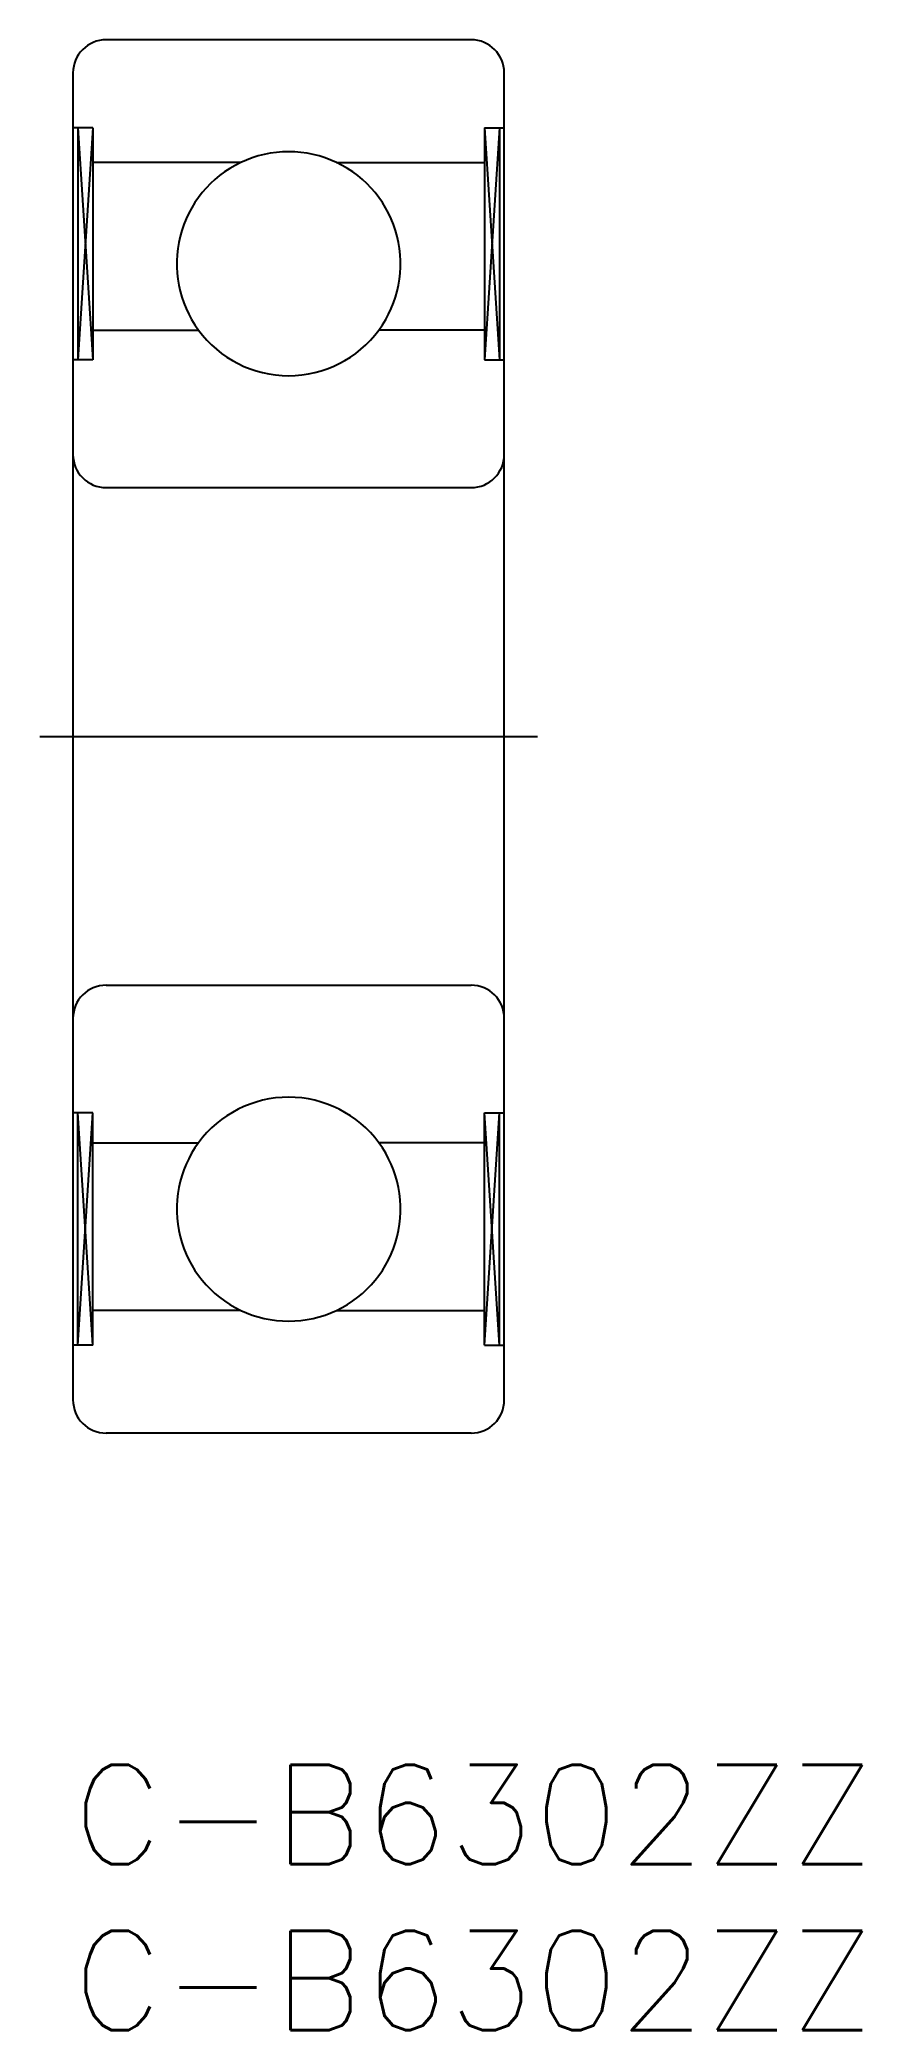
# Model space of a CAD drawing. Extents: x -1 to 23.8, y -8 to 52.
import ezdxf

# ---------------------------------------------------------------- set-up
doc = ezdxf.new("R2010")
doc.units = 0
doc.header["$LTSCALE"] = 0.5
doc.linetypes.add('CENTER', pattern=[50.8, 31.75, -6.35, 6.35, -6.35])
for name, color, linetype in [('MSM_CENTER', 1, 'CENTER'), ('MSM_CONTINUOUS', 7, 'CONTINUOUS'), ('MSM_NARROW', 5, 'CONTINUOUS'), ('MSM_PART_NUMBER', 7, 'CONTINUOUS')]:
    doc.layers.add(name, color=color, linetype=linetype)
doc.styles.get("Standard").update_dxf_attribs({"font": 'txt.shx', "height": 3, "bigfont": 'bigfont.shx'})

# ---------------------------------------------------------------- blocks, each defined once
blk = doc.blocks.new('*U7')
at = {"layer": 'MSM_PART_NUMBER'}
blk.add_text('C-B6302ZZ', height=3, dxfattribs=at).set_placement((0, -3))
blk = doc.blocks.new('*U8')
at = {"layer": 'MSM_PART_NUMBER'}
blk.add_text('C-B6302ZZ', height=3, dxfattribs=at).set_placement((0, -8))

msp = doc.modelspace()

# ---------------------------------------------------------------- linework, layer by layer
at = {"layer": 'MSM_CENTER'}
msp.add_line((-1, 31), (14, 31), dxfattribs=at)
at = {"layer": 'MSM_CONTINUOUS'}
for p, q in [((12, 52), (1, 52)), ((0, 51), (0, 11)), ((13, 11), (13, 51)), ((0.6, 49.35), (0, 49.35)), ((0.15, 49.35), (0.15, 42.35)), ((0.6, 49.35), (0.6, 42.35)), ((12.4, 49.35), (13, 49.35)), ((12.4, 49.35), (12.4, 42.35)), ((12.85, 49.35), (12.85, 42.35)), ((5.055, 48.3), (0.6, 48.3)), ((7.945, 48.3), (12.4, 48.3)), ((0.6, 43.25), (3.781, 43.25)), ((12.4, 43.25), (9.219, 43.25)), ((0.6, 42.35), (0, 42.35)), ((12.4, 42.35), (13, 42.35)), ((1, 38.5), (12, 38.5)), ((1, 23.5), (12, 23.5)), ((0.6, 19.65), (0, 19.65)), ((0.15, 12.65), (0.15, 19.65)), ((0.6, 12.65), (0.6, 19.65)), ((12.4, 19.65), (13, 19.65)), ((12.4, 12.65), (12.4, 19.65)), ((12.85, 12.65), (12.85, 19.65)), ((0.6, 18.75), (3.781, 18.75)), ((12.4, 18.75), (9.219, 18.75)), ((5.055, 13.7), (0.6, 13.7)), ((7.945, 13.7), (12.4, 13.7)), ((0.6, 12.65), (0, 12.65)), ((12.4, 12.65), (13, 12.65)), ((12, 10), (1, 10))]:
    msp.add_line(p, q, dxfattribs=at)
for centre, radius, start, end in [((1, 51), 1, 90, 180), ((12, 51), 1, 0, 90), ((6.5, 45.25), 3.375, 64.64926, 115.35074), ((6.5, 45.25), 3.375, 115.35074, 216.3412), ((6.5, 45.25), 3.375, 323.6588, 64.64926), ((6.5, 45.25), 3.375, 216.3412, 323.6588), ((1, 39.5), 1, 180, 270), ((12, 39.5), 1, 270, 0), ((1, 22.5), 1, 90, 180), ((12, 22.5), 1, 0, 90), ((6.5, 16.75), 3.375, 36.3412, 143.6588), ((6.5, 16.75), 3.375, 143.6588, 244.64926), ((6.5, 16.75), 3.375, 295.35074, 36.3412), ((6.5, 16.75), 3.375, 244.64926, 295.35074), ((1, 11), 1, 180, 270), ((12, 11), 1, 270, 0)]:
    msp.add_arc(centre, radius, start, end, dxfattribs=at)
at = {"layer": 'MSM_NARROW'}
for p, q in [((0.6, 49.35), (0.15, 42.35)), ((0.15, 49.35), (0.6, 42.35)), ((12.4, 49.35), (12.85, 42.35)), ((12.85, 49.35), (12.4, 42.35)), ((0.6, 12.65), (0.15, 19.65)), ((0.15, 12.65), (0.6, 19.65)), ((12.4, 12.65), (12.85, 19.65)), ((12.85, 12.65), (12.4, 19.65))]:
    msp.add_line(p, q, dxfattribs=at)

# ---------------------------------------------------------------- block references
at = {"layer": 'MSM_CONTINUOUS'}
for name in ['*U7', '*U8']:
    msp.add_blockref(name, (0, 0), dxfattribs=at)

doc.saveas('drawing.dxf')
